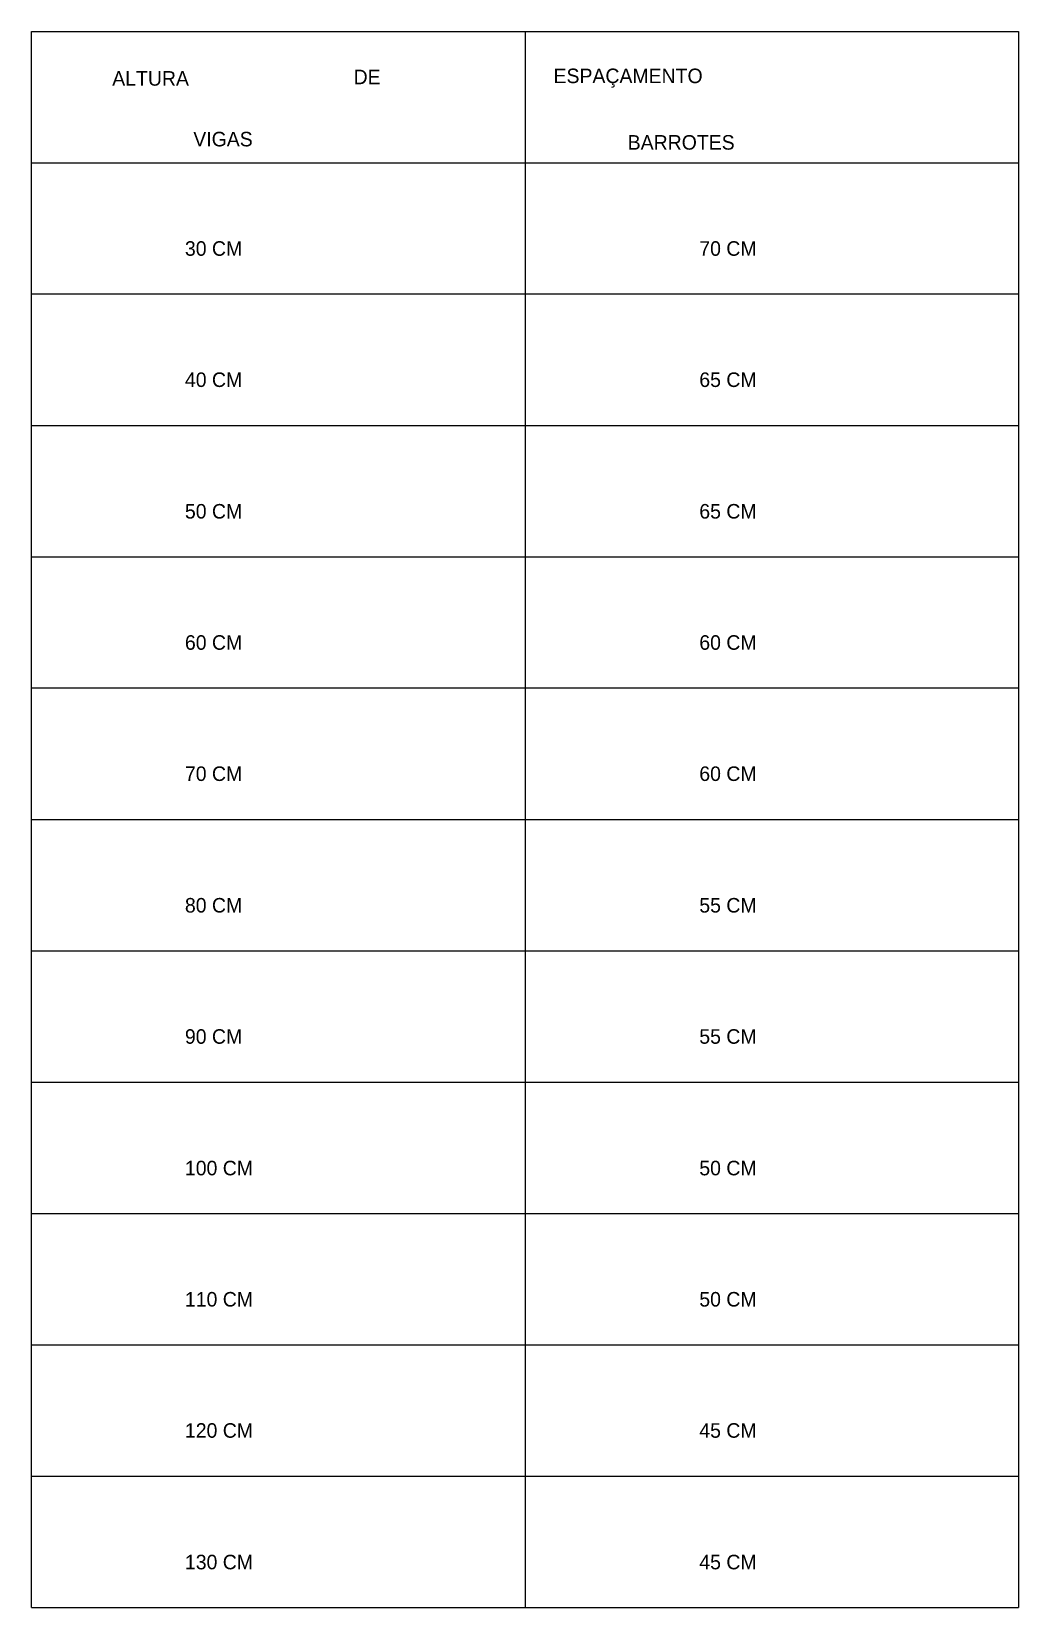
# Model space of a CAD drawing. Header units: metres. Extents: x -2848 to 22762, y -49062 to 1016.
# Drawn here: x 18554.9 to 18826.4, y -20202.1 to -19768.5 of the extents above; entities that cross this region are included whole.
import ezdxf

# ---------------------------------------------------------------- set-up
doc = ezdxf.new("R2010")
doc.units = ezdxf.units.M
doc.layers.add('GARFOS', color=7, linetype='Continuous')

msp = doc.modelspace()

# ---------------------------------------------------------------- linework, layer by layer
at = {"layer": 'GARFOS'}
for p, q in [((18554.9, -20202.1), (18554.9, -19768.5)), ((18554.9, -19768.5), (18826.4, -19768.5)), ((18690.7, -19768.5), (18690.7, -20202.1)), ((18826.4, -19768.5), (18826.4, -20202.1)), ((18554.9, -19804.6), (18826.4, -19804.6)), ((18554.9, -19804.6), (18826.4, -19804.6)), ((18554.9, -19840.7), (18826.4, -19840.7)), ((18554.9, -19876.9), (18826.4, -19876.9)), ((18554.9, -19913), (18826.4, -19913)), ((18554.9, -19949.1), (18826.4, -19949.1)), ((18554.9, -19985.3), (18826.4, -19985.3)), ((18554.9, -20021.4), (18826.4, -20021.4)), ((18554.9, -20057.6), (18826.4, -20057.6)), ((18554.9, -20093.7), (18826.4, -20093.7)), ((18554.9, -20129.8), (18826.4, -20129.8)), ((18554.9, -20166), (18826.4, -20166)), ((18554.9, -20202.1), (18826.4, -20202.1))]:
    msp.add_line(p, q, dxfattribs=at)

# ---------------------------------------------------------------- texts
for s, p in [('ALTURA   ', (18577.1, -19783.4)), ('DE', (18643.5, -19783)), ('ESPAÇAMENTO', (18698.5, -19782.7)), ('VIGAS', (18599.4, -19800.1)), ('BARROTES', (18718.9, -19801)), ('30 CM', (18597.1, -19830.2)), ('70 CM', (18738.6, -19830.2)), ('40 CM', (18597.1, -19866.3)), ('65 CM', (18738.6, -19866.3)), ('50 CM', (18597.1, -19902.5)), ('65 CM', (18738.6, -19902.5)), ('60 CM', (18597.1, -19938.6)), ('60 CM', (18738.6, -19938.6)), ('70 CM', (18597.1, -19974.7)), ('60 CM', (18738.6, -19974.7)), ('80 CM', (18597.1, -20010.9)), ('55 CM', (18738.6, -20010.9)), ('90 CM', (18597.1, -20047)), ('55 CM', (18738.6, -20047)), ('100 CM', (18597.1, -20083.2)), ('50 CM', (18738.6, -20083.2)), ('110 CM', (18597.1, -20119.3)), ('50 CM', (18738.6, -20119.3)), ('120 CM', (18597.1, -20155.4)), ('45 CM', (18738.6, -20155.4)), ('130 CM', (18597.1, -20191.6)), ('45 CM', (18738.6, -20191.6))]:
    msp.add_text(s, height=4, dxfattribs=at).set_placement(p)

doc.saveas('drawing.dxf')
